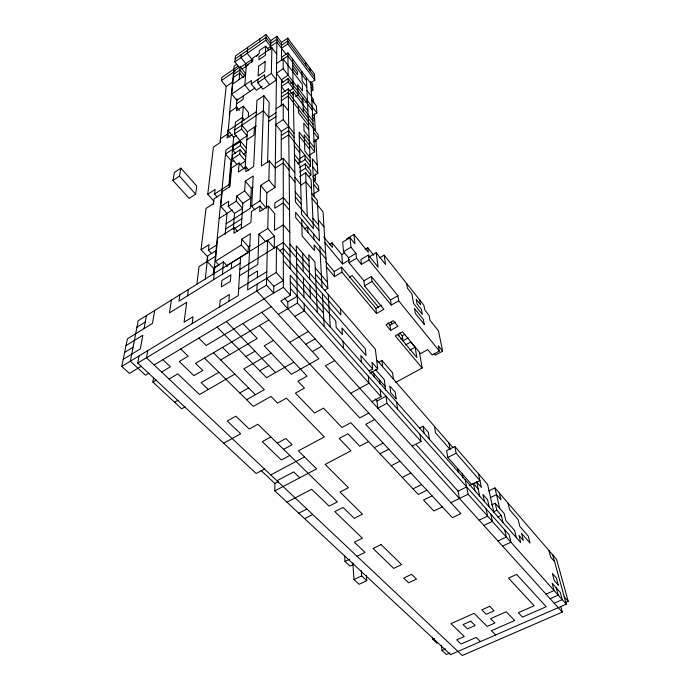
<?xml version="1.0" encoding="UTF-8"?>
<svg xmlns="http://www.w3.org/2000/svg" width="690" height="690" viewBox="0 0 690 690"><rect width="100%" height="100%" fill="white"/><g stroke="black" fill="none" stroke-linecap="round" stroke-linejoin="round"><path stroke-width="1.03" d="M281.201 159.623L281.279 131.419L275.828 124.562L283.236 119.646L283.219 104.052L276.026 108.873M281.348 106.174L281.425 79.721L288.127 75.167L287.894 52.889L281.486 57.296M270.514 49.421L270.739 40.641L276.94 36.328L281.529 42.452L281.477 60.375L287.928 55.95L306.515 80.696M148.902 373.143L145.469 375.205L130.384 361.198L138.19 320.721L267.504 240.275L266.478 285.134L273.689 293.103L273.775 286.298L283.349 280.52L276.241 272.515L276.483 246.787L365.355 348.907L366.062 355.54L341.93 327.948L342.456 334.607L336.194 327.483L335.728 320.85L283.34 260.941M552.75 554.95L566.257 604.181L450.518 654.663L274.818 490.883L274.879 483.474L261.062 470.494M218.816 264.951L215.409 261.286L217.661 238.214L234.324 227.64L233.91 233.211L250.927 222.439L251.462 211.511L259.914 206.129L259.716 211.52L268.289 206.077L267.78 228.476L274.413 236.144L274.266 248.012L267.504 240.275M225.19 234.41L227.01 213.417L220.774 206.37L222.223 191.561L229.951 186.524L231.555 167.92L239.102 162.952L238.43 172.06L246.14 167.014L245.856 171.646L253.661 166.549L256.904 100.464L263.89 95.729L261.355 166.066L269.324 160.874L268.884 180.142L260.656 185.446L260.104 200.833L266.426 208.251L266.823 192.769L275.025 187.516L276.94 36.328M257.939 79.316L257.767 82.722L262.864 89.208L276.388 80.014L271.325 73.451L271.912 47.757L259.043 56.684L258.897 59.788L265.348 55.321L265.685 46.17L259.345 50.586L259.199 53.613L252.851 58.02L252.661 61.117L246.296 65.524L244.855 85.043L249.918 91.408M267.616 162.141L269.152 102.396L263.89 95.729M257.094 284.159L256.853 290.964L318.935 358.714L291.344 374.342L264.21 345.845L273.473 340.446M257.336 277.484L257.577 270.929L248.271 276.63M267.78 228.476L258.905 234.031L257.801 264.503L239.439 275.802M270.592 46.454L265.892 40.262L266.107 34.5L235.471 55.942L234.885 61.902L239.654 67.939M254.903 209.864L251.721 206.181L253.204 175.984L245.269 181.142L244.665 190.932L250.832 198.125L242.846 203.248L241.241 228.554M259.776 41.711L259.923 38.83M226.493 265.952L248.055 252.54L248.357 246.675L241.69 239.206L250.375 233.755L247.624 289.921L276.241 272.515M245.269 181.142L251.332 188.267L250.315 208.302L226.113 223.75M254.455 127.081L254.049 135.067L246.856 139.854M240.594 257.016L238.222 295.639L121.794 366.425L129.401 373.411L141.416 366.166M248.055 252.54L241.336 245.045L241.69 239.206M262.166 86.345L256.335 90.321L251.255 83.895L251.462 80.514L231.745 94.047L236.834 100.335L254.86 88.035M245.01 168.981L247.365 131.825L241.897 125.157M248.331 116.42L248.572 112.703L243.294 106.174L236.454 110.814L236.773 107.157L230.02 111.746L228.166 130.695L233.625 137.25L229.296 187.102M251.746 62.428L251.945 59.409L247.201 53.311L247.632 47.429M228.882 301.314L229.382 294.552L220.196 300.159L219.61 306.955M231.288 268.695L231.745 262.519M233.332 229.244L234.522 213.452L242.526 208.328L236.282 201.152L236.653 196.115L244.665 190.932M239.749 164.781L245.519 160.986L239.758 154.112L240.077 149.79L232.694 154.689L232.314 159.036L236.817 164.341M243.622 153.956L246.063 152.343L240.387 145.538L240.698 141.346L233.418 146.194L233.056 150.411L235.592 153.413M213.71 273.904L225.906 149.946L247.106 135.809L241.604 129.116L243.294 106.174M239.853 142.58L239.999 140.544L234.479 133.895L235.488 122.113L242.466 117.404L244.484 119.888M243.363 95.884L243.104 99.334L236.532 103.811M245.554 66.723L245.778 63.678L241.026 57.615L241.284 54.639M222.422 274.197L223.482 261.898L214.823 267.297L213.615 279.657M234.522 213.452L228.252 206.327L228.692 201.256L220.774 206.37M239.145 79.54L240.241 66.775L233.988 71.122L231.745 94.047M228.916 184.911L231.047 160.597L225.501 154.06L232.582 149.351M236.23 107.33L236.989 98.618M227.838 130.22L227.079 137.948L232.245 134.481M229.304 115.385L234.143 66.128L236.73 64.325M213.227 274.361L213.805 268.539L207.207 261.476M206.888 262.226L207.5 256.663L201.049 249.728L206.025 208.44L213.546 203.559L214.072 198.772L221.585 193.881M213.219 204.628L213.633 200.868L207.742 194.226L213.417 147.117L220.231 142.545L220.662 138.638L230.029 132.333M220.127 141.761L226.199 86.483L221.43 80.583L221.801 77.513L238.179 66.119M205.266 279.157L207.828 255.774L216.005 250.625M211.321 253.282L208.44 250.168L209.044 244.657L201.049 249.728M217.221 197.038L214.59 194.054L215.099 189.414L207.742 194.226M192.182 323.627L193.01 316.753L184.075 322.204L186.705 302.237L169.464 312.88L171.43 300.047M196.874 284.375L199.013 266.625L215.444 256.301M187.551 295.812L188.379 289.507M195.632 194.149L196.762 186.024L180.84 168.127L174.406 172.448L172.957 180.478L189.155 198.401L195.632 194.149L179.469 176.123L180.84 168.127M179.874 294.794L178.977 301.125L240.215 263.166M185.049 406.85L181.66 408.808L152.878 382.079L153.525 378.017M147.738 350.649L146.504 357.782L462.274 655.5L562.255 612.108L560.78 606.605M154.698 310.457L152.464 323.386L127.374 338.876L121.794 366.425M264.503 469.036L256.171 473.504L137.715 363.095L139.026 355.945M144.037 328.587L146.418 315.606M235.178 58.909L266.004 37.364L270.67 43.53L276.906 39.192L281.52 45.342L287.764 41.021L314.588 77.073M234.885 61.902L265.892 40.262M221.43 80.583L235.29 70.967M240.525 67.327L251.945 59.409M256.361 56.338L258.129 55.114M267.47 48.628L276.863 42.099L286.117 54.407M233.677 74.27L239.973 69.906L244.847 76.073L245.088 72.916L240.241 66.775M242.026 69.164L248.21 64.886M281.529 42.452L287.739 38.14L314.399 74.054L314.787 80.135L310.353 83.111M233.367 77.461L239.697 73.08L243.38 77.72M226.199 86.483L232.228 82.317M281.511 48.274L287.799 43.936L287.739 38.14M232.728 83.973L245.588 75.098M276.595 63.497L283.185 58.978L302.289 84.24L302.539 90.89L297.77 84.603L298.063 94.823L295.527 96.522M251.255 83.895L264.649 74.718L264.529 78.099L269.609 84.62M257.767 82.722L271.325 73.451M283.185 58.978L283.193 68.69L276.474 73.278L283.262 82.119M281.416 83.093L288.161 78.522L312.346 110.236M288.161 78.522L288.196 81.92L281.399 86.517L285.134 91.347M290.507 83.292L293.017 81.593M281.382 93.495L288.273 88.855L293.293 95.392M228.166 130.695L256.352 111.72M289.765 90.683L293.155 88.406L292.569 59.124M281.373 97.057L288.308 92.391L313.139 124.64M234.816 129.91L263.356 110.736L268.764 117.524L275.974 112.712M290.663 93.59L293.224 91.874L307.921 111.064M281.365 100.662L288.342 95.979L318.211 134.671L318.444 138.474L313.26 141.838M234.479 133.895L241.604 129.116M233.625 137.25L236.247 135.499M172.957 180.478L179.469 176.123M247.365 131.825L256.24 125.891M311.207 91.304L312.967 90.131L312.613 83.964L310.75 81.48M268.66 121.449L275.922 116.601M301.245 102.318L302.936 101.197L288.196 81.92M304.946 102.198L307.438 100.542M233.056 150.411L240.387 145.538M232.314 159.036L239.758 154.112M231.478 161.978L233.901 160.382M281.279 131.419L288.67 126.546M281.27 135.516L288.713 130.617L294.13 137.483M311.889 116.162L316.839 112.901L316.408 106.019L311.785 99.912M281.261 139.673L288.756 134.748L310.284 161.917M214.59 194.054L229.537 184.299M275.336 163.452L283.262 158.303L294.837 172.595M251.332 188.267L253.092 187.128M300.029 158.424L304.98 155.224L305.144 159.511L310.491 166.23L307.999 167.825M228.252 206.327L236.282 201.152M309.241 155.267L314.623 151.8L310.888 83.559L287.894 52.889M297.459 163.056L300.003 161.425L299.149 132.049L314.623 151.8M298.485 163.789L305.144 159.511M219.17 218.454L232.271 210.036M299.443 167.627L305.308 163.858L310.69 170.611L310.897 175.044L308.37 176.657M299.564 172.052L305.48 168.265L305.308 163.858M251.721 206.181L260.104 200.833M299.693 176.545L305.644 172.75L311.104 179.555L313.389 228.614L301.539 214.349L300.133 165.876L294.561 158.924M225.656 229.037L241.862 218.721M313.329 176.226L317.805 173.38L315.848 139.682M300.814 185.196L305.998 181.91L311.535 188.775M234.152 228.726L241.526 224.043M313.7 181.125L315.468 180.004L315.132 173.794M208.44 250.168L216.548 245.036M313.898 193.752L318.806 190.664L318.556 186.257L313.372 179.788M215.409 261.286L241.336 245.045M214.297 267.936L219.36 264.779M248.357 246.675L250.082 245.597M274.413 236.144L265.572 241.647L258.905 234.031M136.948 327.181L145.245 322.04M304.359 228.899L307.697 226.838L307.904 232.237M239.835 269.428L283.323 242.414L375.377 349.2L377.723 368.874L369.771 373.255M279.674 250.729L283.331 248.478L290.033 256.223M126.011 345.587L142.821 335.245L140.312 348.916L123.225 359.352M124.631 352.409L133.075 347.234M238.637 288.903L266.788 271.713M329.415 244.433L332.062 242.82L341.748 254.567L342.559 263.96L349.718 259.69M137.715 363.095L266.478 285.134M346.725 238.792L353.944 234.428L368.322 252.324L367.744 247.693L365.079 249.28M353.944 234.428L354.953 243.768L350.003 237.645L342.663 242.087L343.517 251.686L348.554 257.81L349.019 262.735L363.932 280.821L364.51 285.876L383.882 309.284L376.533 313.484L341.998 272.179L341.576 267.168L334.176 271.575L334.538 276.612L341.998 272.179M154.112 364.958L283.357 287.299L283.262 158.303M343.517 251.686L350.969 247.21L350.003 237.645M341.748 254.567L344.396 252.98M348.554 257.81L355.98 253.368L350.969 247.21M161.633 372.048L170.421 366.804L162.926 359.654M271.248 306.679L206.189 345.474L198.815 338.1M323.455 312.984L290.231 275.189L290.447 295.234L280.813 300.978L562.255 612.108M349.019 262.735L356.506 258.276L355.98 253.368M152.878 382.079L156.302 380.043M287.842 308.749L287.799 301.884L297.304 296.234M368.391 255.05L360.939 259.474L361.5 264.399L369.003 259.957L368.391 255.05L378.137 267.159L376.162 252.721L368.917 257.025M169.059 379.052L177.822 373.868L199.513 394.551L234.824 374.109M268.859 319.988L195.529 363.389L202.791 370.47L193.933 375.679L179.271 361.526L188.18 356.213L180.746 348.95M278.32 314.39L297.442 303.074L296.295 245.804L308.982 260.647M324.352 290.43L327.853 288.36L323.058 211.908L311.975 198.272M379.716 257.75L384.158 255.128L423.893 305.265L424.816 310.06L429.068 315.408L430.025 320.289L438.461 330.864L442.609 351.132L435.45 355.031L434.217 353.522M349.537 277.121L352.193 275.56L378.784 307.576M220.679 359.964L257.215 338.497L242.975 323.541M294.785 316.425L304.35 310.811L304.152 303.945M363.932 280.821L371.358 276.474L390.514 299.96L391.273 305.066L398.699 300.823L397.889 295.734L369.003 259.957M364.51 285.876L371.988 281.52L371.358 276.474M218.842 372.298L201.135 382.622L208.251 389.488M245.873 356.532L255.007 351.21M174.587 402.236L177.986 400.26M271.118 353.099L243.803 368.909L264.313 389.66L246.589 399.7M289.636 342.378L308.421 331.502M259.733 370.728L268.807 365.519M305.722 344.293L315.114 338.902M376.533 313.484L375.886 308.344L381.354 305.204M390.514 299.96L397.889 295.734M239.775 392.972L248.633 387.918M293.845 362.121L266.538 377.697L217.134 327.086M312.372 351.546L321.73 346.207M390.661 330.372L385.995 324.8L393.3 320.669L397.94 326.284L390.661 330.372L389.928 325.188L395.344 322.127M334.719 360.568L325.421 365.795L460.86 513.567L452.373 517.673L365.709 424.315L374.67 419.529M408.204 337.893L402.995 340.791L402.218 335.797L404.806 334.357M400.64 338.894L402.339 337.945M223.689 443.23L240.672 433.803L227.269 421.021L235.894 416.165L249.245 429.042L257.879 424.255L337.401 501.897L329.121 506.124L311.682 489.296L286.919 502.165M405.539 344.888L410.783 341.981L415.13 347.225L416.889 357.549L397.768 334.607M378.189 362.483L381.889 360.439L392.593 372.807L393.455 379.155M369.107 370.978L372.686 369.003L371.927 362.241L377.723 368.874M409.895 350.106L415.13 347.225M270.868 436.943L262.295 441.635L281.33 460.006L289.817 455.443M350.623 393.283L368.995 383.226L368.244 376.128M442.609 351.132L438.322 345.819L439.366 351.046L432.138 354.988L427.757 349.64L420.546 353.591L402.546 331.838L395.284 335.901L422.159 368.046L395.715 382.389M277.259 443.178L285.858 438.504L292.146 444.714L283.573 449.345M371.876 401.649L381.027 396.707L380.181 389.565M386.943 403.322L377.827 408.221L377.007 401.045L386.046 396.172L386.943 403.322L421.038 441.514L412.111 446.12M368.762 413.086L359.766 417.916L261.76 312.337M270.756 474.936L304.514 456.935M276.949 480.766L293.673 471.908L299.736 477.765M274.879 483.474L278.519 481.542M274.818 490.883L316.615 468.889L298.365 450.855L324.343 436.917L286.479 398.13L277.587 403.098L270.989 396.422L253.325 406.358L204.473 358.093M368.538 441.557L359.749 446.18L347.941 433.786L339.144 438.469L351.012 450.777L325.137 464.405L348.441 487.701L340.032 492.022L362.466 514.179L354.22 518.319L343.068 507.426L334.814 511.618L362.397 538.226L354.324 542.202L365.01 552.397L357.032 556.278M374.316 447.698L383.131 443.084M419.529 428.05L422.987 426.248L428.283 432.268L429.465 439.288M380.026 453.77L388.815 449.207M298.761 513.205L306.912 509.022M391.264 465.724L399.984 461.239M304.592 518.639L312.717 514.49M454.822 446.482L446.568 450.682L447.827 457.444L471.736 484.578L479.921 480.55L456.15 453.235L454.822 446.482L487.571 484.294L493.816 512.127M402.253 477.411L410.921 473.012M447.827 457.444L456.15 453.235M413.008 488.856L421.616 484.544M426.877 490.211L418.304 494.48L350.822 422.711L341.938 427.481L323.515 408.126L314.597 413.008L295.432 393.128L304.437 388.099L297.933 381.26L307.033 376.136L259.466 325.551M432.087 495.817L423.539 500.052L433.855 511.014L442.342 506.857M416.493 444.938L458.074 491.151L466.638 486.933M469.726 485.493L476.721 482.086L481.413 487.442L478.446 473.763M450.881 502.682L468.113 494.247L566.257 604.181M488.787 490.926L494.963 487.916L556.597 559.409L568.206 601.309L565.567 602.465M353.746 564.325L350.02 566.128L344.983 561.462L349.649 559.185M490.288 497.645L496.524 494.627L500.931 499.724L499.353 493.005M491.565 504.951L495.196 503.208L504.157 513.455L505.805 520.476L514.636 530.532L516.361 537.657M494.049 511.532L496.791 510.22L501.32 515.37L502.967 522.494M353.987 579.583L361.672 575.9L366.77 580.626L359.111 584.275L353.987 579.583L352.814 562.928M479.102 520.174L487.623 516.103L486.036 508.772M497.671 517.112L501.32 515.37M483.88 525.461L492.375 521.424L490.754 514.085M497.939 541.003L506.339 537.07L504.64 529.722M502.527 546.075L510.902 542.176L509.177 534.836L290.369 288.429M432.406 637.172L432.69 639.199L434.493 638.397M546.006 594.142L554.096 590.562L552.147 583.223L560.254 592.348L562.246 599.688L554.208 603.207M550.128 598.696L558.193 595.151L556.218 587.811M441.264 645.279L442.031 650.498L445.706 648.885M450.035 652.93L446.378 654.525L442.031 650.498M432.69 639.199L437.012 643.218M480.49 641.596L476.195 637.405L461.084 644.02L456.702 639.846L464.258 636.516L450.941 623.665L474.073 613.324L487.175 626.425L494.894 623.018L490.599 618.671L506.21 611.754L514.68 620.534L491.461 630.712L495.713 634.955M213.477 352.763L255.421 394.697M222.551 347.398L229.718 354.651M226.389 321.523L275.577 372.54M223.482 261.898L227.579 266.349M266.633 278.363L273.775 286.298M284.315 298.011L287.799 301.884M375.041 398.863L377.007 401.045M283.357 287.299L290.447 295.234M297.442 303.074L381.027 396.707M234.324 227.64L237.584 231.305M564.248 596.85L568.206 601.309M290.3 281.744L520.743 542.616L518.992 535.483L523.305 540.391L521.562 533.361L530.015 543.03L528.255 536.096L519.846 526.436L518.147 519.605L509.625 509.755L507.995 503.027M371.979 371.375L385.141 386.314M372.686 369.003L360.801 355.479L361.482 362.328M478.213 489.081L473.452 483.664L474.936 490.754M375.248 369.348L384.304 379.681L385.624 390.161M450.147 449.535L435.545 432.811L434.381 426.265M377.214 360.447L452.959 447.638M296.657 263.873L340.92 314.976L340.429 308.654M554.605 561.695L550.698 557.184L548.869 550.439M236.653 196.115L242.846 203.248M289.904 244.131L309.206 266.625M315.494 273.956L327.853 288.36M315.218 267.944L327.474 282.296M259.914 206.129L263.097 209.855M268.289 206.077L274.698 213.615L274.482 230.365L283.314 224.862L289.783 232.47M260.656 185.446L266.823 192.769M239.102 162.952L243.656 168.343M326.154 266.676L334.538 276.612M326.016 259.043L314.148 244.916L314.407 250.53L302.177 236.023L301.694 219.636M246.14 167.014L248.771 170.137M325.835 261.674L334.176 271.575M227.467 134.058L230.141 137.267M240.077 149.79L245.795 156.63M289.55 210.303L283.297 202.826L274.767 208.225L274.836 202.92L283.288 197.547L289.49 204.99M325.663 253.463L295.734 217.695L295.63 212.356L319.513 241.008L317.279 200.307L311.751 193.485M341.576 267.168L375.886 308.344M387.935 322.808L389.928 325.188M268.884 180.142L275.025 187.516M240.698 141.346L246.33 148.126M324.636 242.371L342.559 263.96M390.945 322.23L392.213 323.748M399.734 332.804L402.218 335.797M318.927 230.348L295.423 201.929L293.224 91.874M323.722 236.963L332.407 247.451L332.062 242.82M295.32 196.84L301.245 204.033M312.906 218.178L318.642 225.147M295.216 191.837L301.099 198.996M318.357 220.024L323.998 226.881M269.324 160.874L275.276 168.119L283.262 162.944L289.127 170.154M371.988 281.52L391.273 305.066M289.179 174.898L295.027 182.065M356.506 258.276L361.5 264.399M294.932 177.296L300.668 184.359M236.773 107.157L239.404 110.383M398.699 300.823L439.366 351.046M313.596 184.178L318.806 190.664M312.958 176.873L315.468 180.004M294.475 154.508L300.003 161.425M305.48 168.265L310.897 175.044M367.744 247.693L373.738 255.188M376.162 252.721L385.546 264.494L384.158 255.128M312.734 166.997L317.805 173.38M294.302 145.866L299.753 152.723M310.086 157.674L304.825 151.007L304.204 134.714L314.407 147.755M283.236 119.646L294.052 133.377M317.322 165.1L312.32 158.76L314.226 196.814M299.262 136.068L309.707 149.351M283.219 104.052L288.506 110.831M309.146 137.31L304.057 130.781L303.764 123.079L308.784 129.547M314.752 140.01L315.96 141.554M312.95 127.417L315.313 130.47L314.338 113.781M308.603 125.753L298.589 112.798L298.373 105.467M313.545 132.144L318.444 138.474M312.38 116.791L314.692 119.81M303.203 108.296L312.932 120.974M283.193 68.69L316.839 112.901M265.685 46.17L268.652 50.077M306.964 90.425L311.595 96.557M311.613 97.126L313.519 99.662L313.709 102.913M271.912 47.757L276.716 54.096M311.785 100.378L313.07 102.068M292.689 65.343L297.39 71.579L297.485 74.77L292.758 68.508M306.809 87.138L302.168 80.98L301.806 71.441M266.107 34.5L270.739 40.641M310.923 84.542L312.786 87.026M311.087 87.63L312.967 90.131M287.799 43.936L314.787 80.135M494.963 487.916L499.698 508.358M495.196 503.208L496.791 510.22M489.167 506.865L487.597 499.758L482.931 494.445L484.466 501.552M476.721 482.086L479.723 496.179M465.198 479.74L468.113 494.247M462.317 473.892L463.102 477.825M457.539 468.467L458.307 472.4M448.897 442.963L449.966 448.595M458.074 491.151L459.471 498.473M419.632 299.883L420.529 304.67L416.208 299.227L417.096 304.066L421.443 309.517L422.366 314.433L413.577 303.445L411.844 293.742L407.445 288.204L406.617 283.469M419.434 352.426L422.159 368.046M422.987 426.248L424.143 433.26M419.882 434.277L421.038 441.514M398.76 334.115L399.07 336.168M396.612 402.098L397.578 409.161M381.889 360.439L382.683 366.752M379.543 379.957L380 383.804M373.885 373.54L374.325 377.37M366.33 575.382L366.77 580.626M361.258 570.647L361.672 575.9M342.982 341.386L343.525 348.278M328.242 294.518L330.286 327.008M344.603 555.416L344.983 561.462M310.043 68.189L310.207 71.191M319.806 246.468L322.049 287.333M322.385 293.578L324.197 326.517M305.653 62.273L305.791 65.248M306.369 77.53L310.491 166.23M313.639 233.962L313.89 239.396M317.279 312.285L314.942 262.045L308.758 254.774L309.672 278.898M302.798 97.713L303.341 111.918M305.644 172.75L307.3 216.289M309.913 285.194L310.405 298.14M302.677 253.264L303.203 271.429M303.384 277.699L303.954 297.2M288.273 88.855L290.162 268.746M265.124 61.617L264.77 71.372L258.103 75.952L258.586 66.128L265.124 61.617M230.822 274.991L230.357 281.391L221.326 286.945L221.878 280.511L230.822 274.991M381.104 544.565L373.031 548.49L393.671 568.405L401.64 564.618L381.104 544.565M411.602 574.339L403.685 578.073L408.618 582.834L416.51 579.134L411.602 574.339M516.62 574.416L508.478 578.108L534.138 605.742L518.311 612.711L522.502 617.11L546.221 606.708L516.62 574.416M489.71 606.329L481.87 609.839L486.252 614.273L494.066 610.797L489.71 606.329M470.752 621.164L463.068 624.588L467.484 628.9L475.143 625.502L470.752 621.164M558.288 585.12L554.277 580.575L552.354 573.442L556.347 577.987L558.288 585.12M396.146 398.803L390.678 392.593L389.807 385.952L395.241 392.144L396.146 398.803M424.247 324.455L415.354 313.415L414.457 308.396L423.298 319.41L424.247 324.455"/></g></svg>
